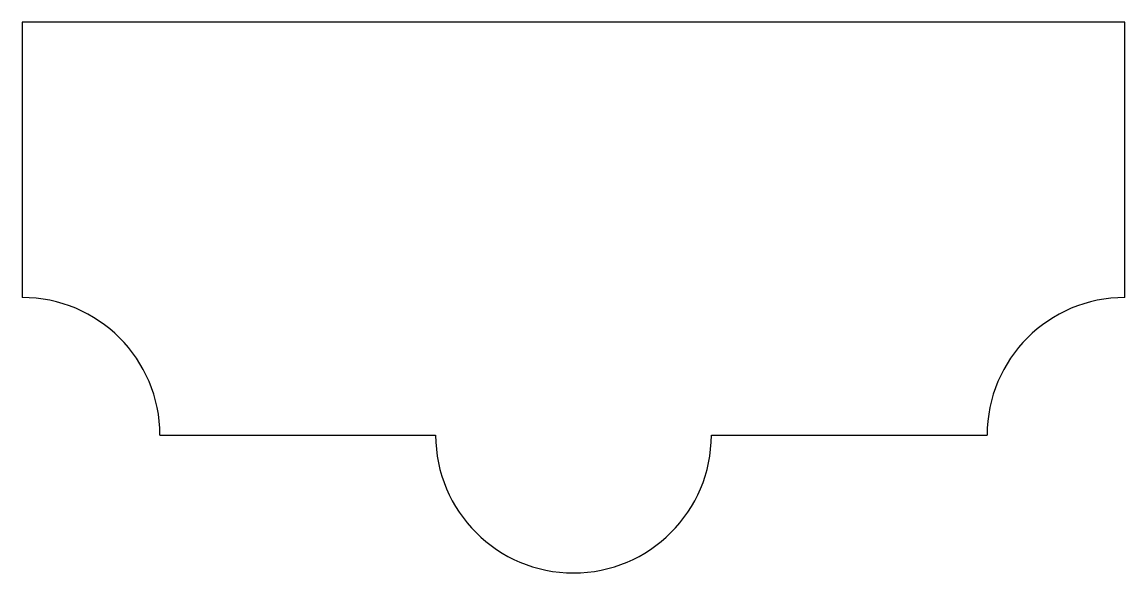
# Model space of a CAD drawing. Header units: inches. Extents: x 11.79 to 19.79, y 18.25 to 22.25.
import ezdxf

# ---------------------------------------------------------------- set-up
doc = ezdxf.new("R2010")
doc.units = ezdxf.units.IN

msp = doc.modelspace()

# ---------------------------------------------------------------- linework, layer by layer
for points in [[(19.7892, 20.252), (19.7892, 22.252), (11.7892, 22.252), (11.7892, 20.252)], [(12.7892, 19.252), (14.7892, 19.252)], [(16.7892, 19.252), (18.7892, 19.252)]]:
    msp.add_lwpolyline(points)
for centre, start, end in [((11.7892, 19.252), 0, 90), ((19.7892, 19.252), 90, 180), ((15.7892, 19.252), 180, 0)]:
    msp.add_arc(centre, 1, start, end)

doc.saveas('drawing.dxf')
